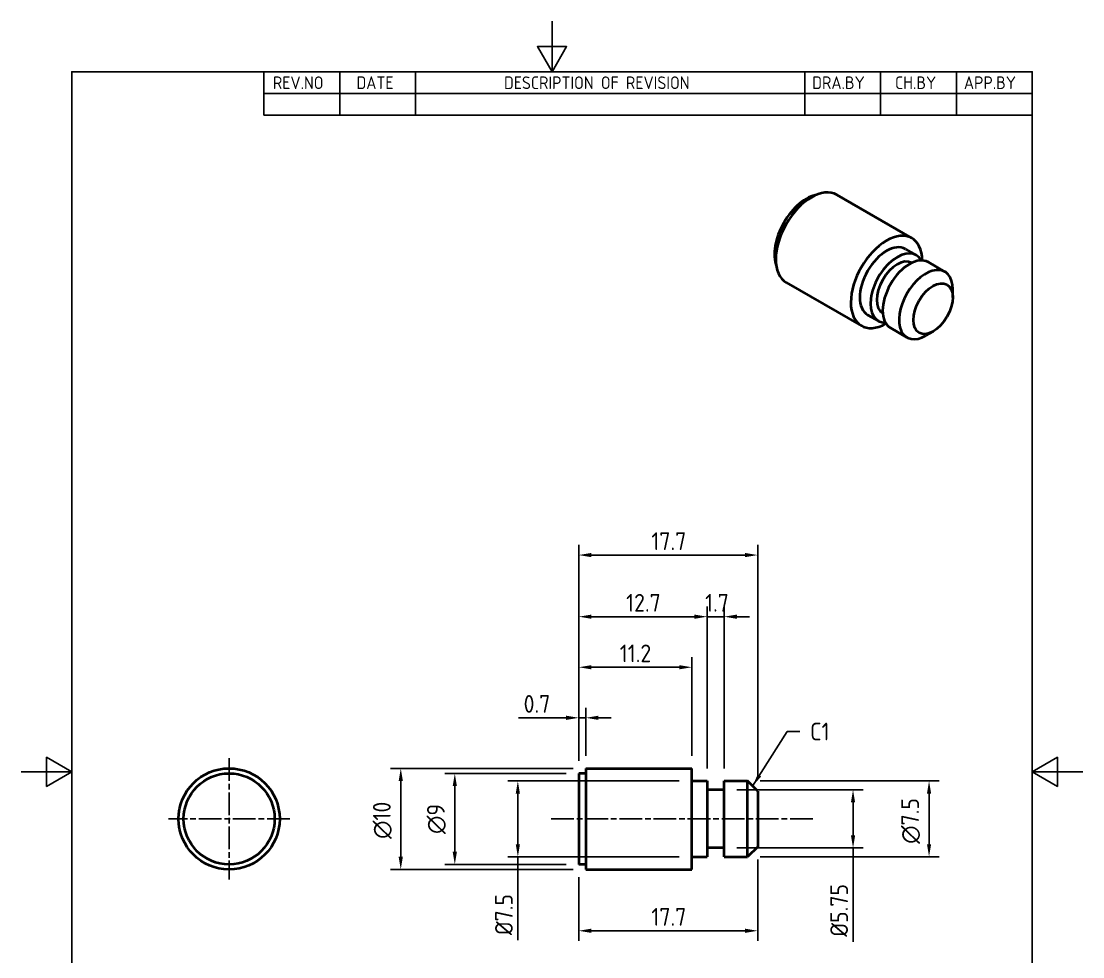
# Model space of a CAD drawing. Header units: millimetres. Extents: x 0 to 105, y 0 to 149.
# Drawn here: x 0 to 105, y 56 to 148.5 of the extents above; entities that cross this region are included whole.
import ezdxf

# ---------------------------------------------------------------- set-up
doc = ezdxf.new("R2010")
doc.units = ezdxf.units.MM
doc.header["$LTSCALE"] = 0.5
doc.linetypes.add('CHAIN', pattern=[0.35429999999999995, 0.2362, -0.0295, 0.0591, -0.0295])
doc.layers.get('0').update_dxf_attribs({"color": 3, "lineweight": 25})
for name, color, linetype, lineweight in [('가시적인 것(ISO)', 3, 'Continuous', 40), ('경계(ISO)', 7, 'Continuous', 25), ('기호(ISO)', 5, 'Continuous', 25), ('중심 표식(ISO)', 1, 'Continuous', 25), ('중심선(ISO)', 1, 'Continuous', 25), ('치수(ISO)', 2, 'Continuous', 25)]:
    doc.layers.add(name, color=color, linetype=linetype, lineweight=lineweight)
doc.styles.add('ISO Proportiona M2B', font='isocp.shx')
doc.styles.add('치수 텍스트_PSTEK_POSCO', font='isocp.shx')
doc.dimstyles.new('치수_PSTEK_POSCO', dxfattribs={"dimscale": 0.5, "dimtxt": 3.5, "dimasz": 2.5, "dimexe": 2, "dimexo": 2.5, "dimgap": 1, "dimtad": 1, "dimrnd": 1e-08, "dimdsep": 46, "dimtxsty": '치수 텍스트_PSTEK_POSCO', "dimcen": 0.09, "dimdle": 10, "dimclrd": 7, "dimclre": 7, "dimclrt": 2, "dimadec": 1, "dimazin": 2, "dimtfac": 1, "dimtmove": 0, "dimatfit": 3, "dimfxl": 0, "dimtolj": 1, "dimlwd": -1, "dimlwe": -1, "dimarcsym": 0})
doc.dimstyles.new('치수_PSTEK_POSCO$7', dxfattribs={"dimscale": 0.5, "dimtxt": 3.5, "dimasz": 2.5, "dimexe": 2, "dimexo": 2.5, "dimgap": 1, "dimtad": 1, "dimrnd": 1e-08, "dimdsep": 46, "dimtxsty": '치수 텍스트_PSTEK_POSCO', "dimcen": 0.09, "dimdle": 10, "dimclrd": 7, "dimclre": 7, "dimclrt": 2, "dimadec": 1, "dimazin": 2, "dimtfac": 1, "dimtmove": 0, "dimatfit": 3, "dimfxl": 0, "dimtolj": 1, "dimlwd": -1, "dimlwe": -1, "dimarcsym": 0})

# ---------------------------------------------------------------- blocks, each defined once
blk = doc.blocks.new('경계 Default Border')
at = {"layer": '경계(ISO)', "flags": 128}
for points in [[(105, 297.0000076293945), (105, 287.0000076293945), (102.1132469177246, 292.0000076293945), (107.8867530822754, 292.0000076293945), (105, 287.0000076293945)], [(10, 10), (10, 287.0000076293945), (200, 287.0000076293945), (200, 10), (10, 10)], [(0, 148.5000038146973), (10, 148.5000038146973), (5, 151.3867473602295), (5, 145.6132507324219), (10, 148.5000038146973)], [(210, 148.5000038146973), (200, 148.5000038146973), (205, 151.3867473602295), (205, 145.6132507324219), (200, 148.5000038146973)]]:
    blk.add_lwpolyline(points, dxfattribs=at)
blk = doc.blocks.new('리비전 내역')
at = {"layer": '기호(ISO)'}
for p, q in [((48.00000000000001, 287.0000076293945), (200, 287.0000076293945)), ((48.00000000000001, 287.0000076293945), (48.00000000000001, 282.7200076293945)), ((63.00000000000001, 287.0000076293945), (63.00000000000001, 282.7200076293945)), ((78, 287.0000076293945), (78, 282.7200076293945)), ((155, 287.0000076293945), (155, 282.7200076293945)), ((170, 287.0000076293945), (170, 282.7200076293945)), ((185, 287.0000076293945), (185, 282.7200076293945)), ((200, 287.0000076293945), (200, 282.7200076293945)), ((48.00000000000001, 282.7200076293945), (200, 282.7200076293945)), ((48.00000000000001, 282.7200076293945), (48.00000000000001, 278.4400076293945)), ((63.00000000000001, 282.7200076293945), (63.00000000000001, 278.4400076293945)), ((78, 282.7200076293945), (78, 278.4400076293945)), ((155, 282.7200076293945), (155, 278.4400076293945)), ((170, 282.7200076293945), (170, 278.4400076293945)), ((185, 282.7200076293945), (185, 278.4400076293945)), ((200, 282.7200076293945), (200, 278.4400076293945)), ((48.00000000000001, 278.4400076293945), (200, 278.4400076293945))]:
    blk.add_line(p, q, dxfattribs=at)
at = {"layer": '기호(ISO)', "color": 2, "char_height": 2.5, "attachment_point": 7, "style": 'ISO Proportiona M2B'}
for s, insert in [('REV.NO', (49.7871163682308, 283.5831900503393)), ('DATE', (66.31423177283666, 283.5831900503393)), ('DESCRIPTION OF REVISION', (95.50702043336295, 283.5831900503393)), ('DRA.BY', (156.4757339553203, 283.5831900503393)), ('CH.BY', (172.8642915086116, 283.5831900503393)), ('APP.BY', (186.4777339604403, 283.5831900503393))]:
    blk.add_mtext(s, dxfattribs=dict(at, insert=insert))
blk = doc.blocks.new('*D23')
at = {"layer": 'Defpoints', "color": 0, "transparency": 16777216}
for p in [(42.88555596969414, 74.10171294828528), (55.14409543846646, 74.10171294828528), (55.14409543846646, 65.10171294828528)]:
    blk.add_point(p, dxfattribs=at)
at = {"layer": '치수(ISO)', "color": 7, "transparency": 16777216}
for p, q in [((53.89409543846646, 74.10171294828528), (41.88555596969414, 74.10171294828528)), ((42.88555596969414, 66.35171294828528), (42.88555596969414, 72.85171294828528)), ((53.89409543846646, 65.10171294828528), (41.88555596969414, 65.10171294828528))]:
    blk.add_line(p, q, dxfattribs=at)
for points in [[(42.6772226363608, 72.85171294828528), (43.09388930302747, 72.85171294828528), (42.88555596969414, 74.10171294828528)], [(42.6772226363608, 66.35171294828528), (43.09388930302747, 66.35171294828528), (42.88555596969414, 65.10171294828528)]]:
    blk.add_solid(points, dxfattribs=at)
at = {"layer": '치수(ISO)', "color": 2, "transparency": 16777216, "insert": (41.06903169314059, 68.11192542207486), "char_height": 1.75, "attachment_point": 4, "rotation": 90, "style": '치수 텍스트_PSTEK_POSCO'}
blk.add_mtext('\\A1;\\fAIGDT|b0|i0;\\H1.7500;\\ln\\fisocp|b0|i0;\\H1.7500;9', dxfattribs=at)
blk = doc.blocks.new('*D24')
at = {"layer": 'Defpoints', "color": 0, "transparency": 16777216}
for p in [(71.84409543846645, 73.35171294828528), (71.84409543846645, 65.85171294828528), (89.79603595855616, 65.85171294828528)]:
    blk.add_point(p, dxfattribs=at)
at = {"layer": '치수(ISO)', "color": 7, "transparency": 16777216}
for p, q in [((73.09409543846645, 73.35171294828528), (90.79603595855616, 73.35171294828528)), ((89.79603595855616, 72.10171294828528), (89.79603595855616, 67.10171294828528)), ((73.09409543846645, 65.85171294828528), (90.79603595855616, 65.85171294828528))]:
    blk.add_line(p, q, dxfattribs=at)
for points in [[(89.58770262522283, 72.10171294828528), (90.00436929188949, 72.10171294828528), (89.79603595855616, 73.35171294828528)], [(89.58770262522283, 67.10171294828528), (90.00436929188949, 67.10171294828528), (89.79603595855616, 65.85171294828528)]]:
    blk.add_solid(points, dxfattribs=at)
at = {"layer": '치수(ISO)', "color": 2, "transparency": 16777216, "insert": (87.97951168200261, 67.13999627919752), "char_height": 1.75, "attachment_point": 4, "rotation": 90, "style": '치수 텍스트_PSTEK_POSCO'}
blk.add_mtext('\\A1;\\fAIGDT|b0|i0;\\H1.7500;\\ln\\fisocp|b0|i0;\\H1.7500;7.5', dxfattribs=at)
blk = doc.blocks.new('*D25')
at = {"layer": 'Defpoints', "color": 0, "transparency": 16777216}
for p in [(72.84409543846645, 66.85171294828528), (55.14409543846646, 65.10171294828528), (72.84409543846645, 58.53494298365651)]:
    blk.add_point(p, dxfattribs=at)
at = {"layer": '치수(ISO)', "color": 7, "transparency": 16777216}
for p, q in [((72.84409543846645, 65.60171294828528), (72.84409543846645, 57.53494298365651)), ((55.14409543846646, 63.85171294828528), (55.14409543846646, 57.53494298365651)), ((56.39409543846646, 58.53494298365651), (71.59409543846645, 58.53494298365651))]:
    blk.add_line(p, q, dxfattribs=at)
for points in [[(56.39409543846646, 58.74327631698984), (56.39409543846646, 58.32660965032317), (55.14409543846646, 58.53494298365651)], [(71.59409543846645, 58.74327631698984), (71.59409543846645, 58.32660965032317), (72.84409543846645, 58.53494298365651)]]:
    blk.add_solid(points, dxfattribs=at)
at = {"layer": '치수(ISO)', "color": 2, "transparency": 16777216, "insert": (62.33159543846645, 59.90994298365651), "char_height": 1.75, "attachment_point": 4, "style": '치수 텍스트_PSTEK_POSCO'}
blk.add_mtext('\\A1;17.7', dxfattribs=at)
blk = doc.blocks.new('*D26')
at = {"layer": 'Defpoints', "color": 0, "transparency": 16777216}
for p in [(66.34409543846645, 73.35171294828528), (49.12233049652556, 65.85171294828528), (66.34409543846645, 65.85171294828528)]:
    blk.add_point(p, dxfattribs=at)
at = {"layer": '치수(ISO)', "color": 7, "transparency": 16777216}
for p, q in [((65.09409543846645, 73.35171294828528), (48.12233049652556, 73.35171294828528)), ((49.12233049652556, 72.10171294828528), (49.12233049652556, 67.10171294828528)), ((65.09409543846645, 65.85171294828528), (48.12233049652556, 65.85171294828528)), ((49.12233049652556, 65.85171294828528), (49.12233049652556, 57.60037806381715))]:
    blk.add_line(p, q, dxfattribs=at)
for points in [[(48.91399716319222, 72.10171294828528), (49.33066382985889, 72.10171294828528), (49.12233049652556, 73.35171294828528)], [(48.91399716319222, 67.10171294828528), (49.33066382985889, 67.10171294828528), (49.12233049652556, 65.85171294828528)]]:
    blk.add_solid(points, dxfattribs=at)
at = {"layer": '치수(ISO)', "color": 2, "transparency": 16777216, "insert": (47.74733049652555, 58.10037806381716), "char_height": 1.75, "attachment_point": 4, "rotation": 90, "style": '치수 텍스트_PSTEK_POSCO'}
blk.add_mtext('\\A1;Ø7.5', dxfattribs=at)
blk = doc.blocks.new('*D27')
at = {"layer": 'Defpoints', "color": 0, "transparency": 16777216}
for p in [(55.84409543846646, 79.60171294828528), (55.84409543846646, 74.60171294828528), (55.14409543846646, 74.10171294828528)]:
    blk.add_point(p, dxfattribs=at)
at = {"layer": '치수(ISO)', "color": 7, "transparency": 16777216}
for p, q in [((55.14409543846646, 75.35171294828528), (55.14409543846646, 80.60171294828528)), ((55.84409543846646, 75.85171294828528), (55.84409543846646, 80.60171294828528)), ((53.89409543846646, 79.60171294828528), (49.19271748571055, 79.60171294828528)), ((55.84409543846646, 79.60171294828528), (55.14409543846646, 79.60171294828528)), ((57.09409543846646, 79.60171294828528), (58.34409543846646, 79.60171294828528))]:
    blk.add_line(p, q, dxfattribs=at)
for points in [[(53.89409543846646, 79.81004628161861), (53.89409543846646, 79.39337961495195), (55.14409543846646, 79.60171294828528)], [(57.09409543846646, 79.81004628161861), (57.09409543846646, 79.39337961495195), (55.84409543846646, 79.60171294828528)]]:
    blk.add_solid(points, dxfattribs=at)
at = {"layer": '치수(ISO)', "color": 2, "transparency": 16777216, "insert": (49.69271748571055, 80.97671294828528), "char_height": 1.75, "attachment_point": 4, "style": '치수 텍스트_PSTEK_POSCO'}
blk.add_mtext('\\A1;0.7', dxfattribs=at)
blk = doc.blocks.new('*D28')
at = {"layer": 'Defpoints', "color": 0, "transparency": 16777216}
for p in [(66.34409543846645, 84.60171294828528), (66.34409543846645, 74.60171294828528), (55.14409543846646, 74.10171294828528)]:
    blk.add_point(p, dxfattribs=at)
at = {"layer": '치수(ISO)', "color": 7, "transparency": 16777216}
for p, q in [((55.14409543846646, 75.35171294828528), (55.14409543846646, 85.60171294828528)), ((66.34409543846645, 75.85171294828528), (66.34409543846645, 85.60171294828528)), ((56.39409543846646, 84.60171294828528), (65.09409543846645, 84.60171294828528))]:
    blk.add_line(p, q, dxfattribs=at)
for points in [[(56.39409543846646, 84.81004628161861), (56.39409543846646, 84.39337961495195), (55.14409543846646, 84.60171294828528)], [(65.09409543846645, 84.81004628161861), (65.09409543846645, 84.39337961495195), (66.34409543846645, 84.60171294828528)]]:
    blk.add_solid(points, dxfattribs=at)
at = {"layer": '치수(ISO)', "color": 2, "transparency": 16777216, "insert": (59.2040437652381, 85.97688519237977), "char_height": 1.75, "attachment_point": 4, "style": '치수 텍스트_PSTEK_POSCO'}
blk.add_mtext('\\A1;11.2', dxfattribs=at)
blk = doc.blocks.new('*D29')
at = {"layer": 'Defpoints', "color": 0, "transparency": 16777216}
for p in [(67.84409543846647, 89.60171294828528), (55.14409543846646, 74.10171294828528), (67.84409543846647, 73.35171294828528)]:
    blk.add_point(p, dxfattribs=at)
at = {"layer": '치수(ISO)', "color": 7, "transparency": 16777216}
for p, q in [((55.14409543846646, 75.35171294828528), (55.14409543846646, 90.60171294828528)), ((67.84409543846647, 74.60171294828528), (67.84409543846647, 90.60171294828528)), ((56.39409543846646, 89.60171294828528), (66.59409543846647, 89.60171294828528))]:
    blk.add_line(p, q, dxfattribs=at)
for points in [[(56.39409543846646, 89.81004628161861), (56.39409543846646, 89.39337961495195), (55.14409543846646, 89.60171294828528)], [(66.59409543846647, 89.81004628161861), (66.59409543846647, 89.39337961495195), (67.84409543846647, 89.60171294828528)]]:
    blk.add_solid(points, dxfattribs=at)
at = {"layer": '치수(ISO)', "color": 2, "transparency": 16777216, "insert": (59.83159543846646, 90.97688519237977), "char_height": 1.75, "attachment_point": 4, "style": '치수 텍스트_PSTEK_POSCO'}
blk.add_mtext('\\A1;12.7', dxfattribs=at)
blk = doc.blocks.new('*D30')
at = {"layer": 'Defpoints', "color": 0, "transparency": 16777216}
for p in [(72.84409543846645, 95.69861308063886), (55.14409543846646, 74.10171294828528), (72.84409543846645, 72.3517129482853)]:
    blk.add_point(p, dxfattribs=at)
at = {"layer": '치수(ISO)', "color": 7, "transparency": 16777216}
for p, q in [((55.14409543846646, 75.35171294828528), (55.14409543846646, 96.69861308063886)), ((72.84409543846645, 73.6017129482853), (72.84409543846645, 96.69861308063886)), ((56.39409543846646, 95.69861308063886), (71.59409543846645, 95.69861308063886))]:
    blk.add_line(p, q, dxfattribs=at)
for points in [[(56.39409543846646, 95.9069464139722), (56.39409543846646, 95.49027974730554), (55.14409543846646, 95.69861308063886)], [(71.59409543846645, 95.9069464139722), (71.59409543846645, 95.49027974730554), (72.84409543846645, 95.69861308063886)]]:
    blk.add_solid(points, dxfattribs=at)
at = {"layer": '치수(ISO)', "color": 2, "transparency": 16777216, "insert": (62.33159543846645, 97.07361308063886), "char_height": 1.75, "attachment_point": 4, "style": '치수 텍스트_PSTEK_POSCO'}
blk.add_mtext('\\A1;17.7', dxfattribs=at)
blk = doc.blocks.new('*D31')
at = {"layer": 'Defpoints', "color": 0, "transparency": 16777216}
for p in [(69.54409543846646, 89.60171294828528), (67.84409543846647, 73.35171294828528), (69.54409543846646, 73.35171294828528)]:
    blk.add_point(p, dxfattribs=at)
at = {"layer": '치수(ISO)', "color": 7, "transparency": 16777216}
for p, q in [((67.84409543846647, 74.60171294828528), (67.84409543846647, 90.60171294828528)), ((69.54409543846646, 74.60171294828528), (69.54409543846646, 90.60171294828528)), ((66.59409543846647, 89.60171294828528), (65.34409543846647, 89.60171294828528)), ((67.84409543846647, 89.60171294828528), (69.54409543846646, 89.60171294828528)), ((70.79409543846646, 89.60171294828528), (72.04409543846646, 89.60171294828528))]:
    blk.add_line(p, q, dxfattribs=at)
for points in [[(66.59409543846647, 89.81004628161861), (66.59409543846647, 89.39337961495195), (67.84409543846647, 89.60171294828528)], [(70.79409543846646, 89.81004628161861), (70.79409543846646, 89.39337961495195), (69.54409543846646, 89.60171294828528)]]:
    blk.add_solid(points, dxfattribs=at)
at = {"layer": '치수(ISO)', "color": 2, "transparency": 16777216, "insert": (67.64409543846646, 90.97671294828528), "char_height": 1.75, "attachment_point": 4, "style": '치수 텍스트_PSTEK_POSCO'}
blk.add_mtext('\\A1;1.7', dxfattribs=at)
blk = doc.blocks.new('*D32')
at = {"layer": 'Defpoints', "color": 0, "transparency": 16777216}
for p in [(69.54409543846646, 72.4767129482853), (82.27629941985151, 72.4767129482853), (69.54409543846646, 66.7267129482853)]:
    blk.add_point(p, dxfattribs=at)
at = {"layer": '치수(ISO)', "color": 7, "transparency": 16777216}
for p, q in [((70.79409543846646, 72.4767129482853), (83.27629941985151, 72.4767129482853)), ((82.27629941985151, 71.2267129482853), (82.27629941985151, 67.9767129482853)), ((70.79409543846646, 66.7267129482853), (83.27629941985151, 66.7267129482853)), ((82.27629941985151, 66.7267129482853), (82.27629941985151, 57.44949642971574))]:
    blk.add_line(p, q, dxfattribs=at)
for points in [[(82.06796608651818, 71.2267129482853), (82.48463275318484, 71.2267129482853), (82.27629941985151, 72.4767129482853)], [(82.06796608651818, 67.9767129482853), (82.48463275318484, 67.9767129482853), (82.27629941985151, 66.7267129482853)]]:
    blk.add_solid(points, dxfattribs=at)
at = {"layer": '치수(ISO)', "color": 2, "transparency": 16777216, "insert": (80.9012994198515, 57.94949642971576), "char_height": 1.75, "attachment_point": 4, "rotation": 90, "style": '치수 텍스트_PSTEK_POSCO'}
blk.add_mtext('\\A1;Ø5.75', dxfattribs=at)
blk = doc.blocks.new('*D33')
at = {"layer": 'Defpoints', "color": 0, "transparency": 16777216}
for p in [(37.54055629265278, 74.60171294828528), (55.84409543846646, 74.60171294828528), (55.84409543846646, 64.60171294828528)]:
    blk.add_point(p, dxfattribs=at)
at = {"layer": '치수(ISO)', "color": 7, "transparency": 16777216}
for p, q in [((54.59409543846646, 74.60171294828528), (36.54055629265278, 74.60171294828528)), ((37.54055629265278, 65.85171294828528), (37.54055629265278, 73.35171294828528)), ((54.59409543846646, 64.60171294828528), (36.54055629265278, 64.60171294828528))]:
    blk.add_line(p, q, dxfattribs=at)
for points in [[(37.33222295931945, 73.35171294828528), (37.74888962598612, 73.35171294828528), (37.54055629265278, 74.60171294828528)], [(37.33222295931945, 65.85171294828528), (37.74888962598612, 65.85171294828528), (37.54055629265278, 64.60171294828528)]]:
    blk.add_solid(points, dxfattribs=at)
at = {"layer": '치수(ISO)', "color": 2, "transparency": 16777216, "insert": (35.72403201609924, 67.62596085063619), "char_height": 1.75, "attachment_point": 4, "rotation": 90, "style": '치수 텍스트_PSTEK_POSCO'}
blk.add_mtext('\\A1;\\fAIGDT|b0|i0;\\H1.7500;\\ln\\fisocp|b0|i0;\\H1.7500;10', dxfattribs=at)

msp = doc.modelspace()

# ---------------------------------------------------------------- linework, layer by layer
at = {"layer": '가시적인 것(ISO)'}
for p, q in [((80.66445971744899, 131.3225472839323), (88.08908091990885, 127.0469922891134)), ((87.46529065542862, 125.9637629939318), (88.5259508272086, 125.3529694232434)), ((89.7280323552259, 124.6607367097965), (91.35437795195521, 123.7241865680743)), ((75.67413760160717, 122.6567129224793), (83.09875880406705, 118.3811579276604)), ((92.1346575879639, 121.1870911816669), (92.13465758796369, 122.0014826092518)), ((83.72254906854727, 119.464387222842), (84.78320924032724, 118.8535936521536)), ((85.98529076834454, 118.1613609387067), (87.61163636507385, 117.2248107969845)), ((90.19763428181692, 117.8233958658762), (89.49326217049055, 117.4146253604463)), ((55.84409543846646, 74.60171294828528), (55.84409543846646, 64.60171294828528)), ((55.84409543846646, 74.60171294828528), (66.34409543846645, 74.60171294828528)), ((66.34409543846645, 64.60171294828528), (66.34409543846645, 74.60171294828528)), ((55.14409543846646, 74.10171294828528), (55.14409543846646, 65.10171294828528)), ((55.84409543846646, 74.10171294828528), (55.14409543846646, 74.10171294828528)), ((66.34409543846645, 73.35171294828528), (67.84409543846647, 73.35171294828528)), ((67.84409543846647, 73.35171294828528), (67.84409543846647, 65.85171294828528)), ((69.54409543846646, 72.4767129482853), (67.84409543846647, 72.4767129482853)), ((69.54409543846646, 65.85171294828528), (69.54409543846646, 73.35171294828528)), ((69.54409543846646, 73.35171294828528), (71.84409543846647, 73.35171294828528)), ((71.84409543846647, 65.85171294828528), (71.84409543846647, 73.35171294828528)), ((72.84409543846647, 72.3517129482853), (71.84409543846647, 73.35171294828528)), ((72.84409543846647, 72.3517129482853), (72.84409543846647, 66.85171294828528)), ((69.54409543846646, 66.7267129482853), (67.84409543846647, 66.7267129482853)), ((72.84409543846647, 66.8517129482853), (71.84409543846647, 65.85171294828528)), ((55.84409543846646, 65.10171294828528), (55.14409543846646, 65.10171294828528)), ((66.34409543846645, 65.85171294828528), (67.84409543846647, 65.85171294828528)), ((69.54409543846646, 65.85171294828528), (71.84409543846647, 65.85171294828528)), ((55.84409543846646, 64.60171294828528), (66.34409543846645, 64.60171294828528))]:
    msp.add_line(p, q, dxfattribs=at)
for centre, radius in [((20.5633275182041, 69.60171294828528), 5), ((20.5633275182039, 69.60171294828528), 4.5)]:
    msp.add_circle(centre, radius, dxfattribs=at)
for centre, major_axis, ratio, start_param, end_param in [((77.67432391269743, 127.2746671028604), (2.245644952129053, 3.899625462653727), 0.5780931159156393, 0.438281135261934, 2.703311518328697), ((78.1692986595281, 126.9896301032058), (-2.495161057920911, -4.332917180726515), 0.578093115915639, 3.141592653589794, 6.283185307179582), ((85.59391986198793, 122.7140751083869), (2.495161057920911, 4.332917180726514), 0.5780931159156392, 5.516391973363473, 10.19157129458549), ((85.59391986198793, 122.7140751083869), (-1.871370793440685, -3.249687885544888), 0.578093115915639, 3.141592653589793, 6.283185307179586), ((86.65458003376791, 122.1032815376985), (-1.871370793440684, -3.249687885544888), 0.578093115915639, 2.815929653872836, 6.608848306896546), ((86.65458003376791, 122.1032815376985), (-1.434717608304525, -2.491427378917745), 0.5780931159156392, 3.144429628620732, 6.280348332148658), ((87.85666156178523, 121.4110488242516), (1.871370793440685, 3.249687885544887), 0.578093115915639, 0, 3.141592653589793), ((89.48300715851452, 120.4744986825294), (1.871370793440684, 3.249687885544888), 0.578093115915639, 5.495853435359393, 10.21210983258956)]:
    msp.add_ellipse(centre, major_axis=major_axis, ratio=ratio, start_param=start_param, end_param=end_param, dxfattribs=at)
msp.add_ellipse((90.19011393970118, 120.0673029687371), major_axis=(1.372338581856502, 2.383104449399584), ratio=0.5780931159156392, dxfattribs=at)
at = {"layer": '중심 표식(ISO)', "linetype": 'CHAIN', "ltscale": 19.05165100097656}
for p, q in [((20.5633275182041, 75.60171294828528), (20.5633275182041, 63.60171294828529)), ((26.56332751820411, 69.60171294828528), (14.5633275182041, 69.60171294828528))]:
    msp.add_line(p, q, dxfattribs=at)
at = {"layer": '중심선(ISO)', "linetype": 'CHAIN', "ltscale": 19.05165100097656}
msp.add_line((52.41899493392357, 69.60171294828528), (78.53206224537568, 69.60171294828528), dxfattribs=at)

# ---------------------------------------------------------------- block references
at = {"xscale": 0.5, "yscale": 0.5, "zscale": 0.5}
msp.add_blockref('경계 Default Border', (0, 0), dxfattribs=at)
at = {"layer": '기호(ISO)', "xscale": 0.5, "yscale": 0.5, "zscale": 0.5}
msp.add_blockref('리비전 내역', (0, 0), dxfattribs=at)

# ---------------------------------------------------------------- texts
at = {"layer": '기호(ISO)', "color": 2, "insert": (78.02715101299408, 78.24337848857093), "char_height": 1.749999970197678, "attachment_point": 4, "style": '치수 텍스트_PSTEK_POSCO'}
msp.add_mtext('{C1}', dxfattribs=at)

# ---------------------------------------------------------------- dimensions: what is measured, and where the dimension line sits
at = {"layer": '치수(ISO)', "color": 7}
for base, p2, override, picture, middle in [((72.84409543846645, 95.69861308063886), (72.84409543846645, 72.3517129482853), {"dimdec": 2, "dimtp": 0, "dimtm": -0, "dimtdec": 2, "dimtofl": 0, "dimatfit": 1}, '*D30', (63.99409543846645, 95.69861308063886)), ((67.84409543846647, 89.60171294828528), (67.84409543846647, 73.35171294828528), {"dimdec": 2, "dimtp": 0, "dimtm": -0, "dimtdec": 2, "dimtofl": 0, "dimatfit": 1}, '*D29', (61.49409543846646, 89.60171294828528)), ((66.34409543846645, 84.60171294828528), (66.34409543846645, 74.60171294828528), {"dimdec": 2, "dimtp": 0, "dimtm": -0, "dimtdec": 2, "dimtofl": 0, "dimatfit": 1}, '*D28', (60.74409543846645, 84.60171294828528)), ((55.84409543846646, 79.60171294828528), (55.84409543846646, 74.60171294828528), {"dimdec": 2, "dimtp": 0, "dimtm": -0, "dimtdec": 2, "dimtofl": 1, "dimatfit": 1}, '*D27', (50.91840646208851, 79.60171294828528))]:
    dim = msp.add_linear_dim(base=base, p1=(55.14409543846646, 74.10171294828528), p2=p2, angle=180, dimstyle='치수_PSTEK_POSCO', override=override, dxfattribs=at)
    dim.commit()
    dim.dimension.update_dxf_attribs({"geometry": picture, "text_midpoint": middle, "dimtype": 160})
for base, p1, p2, override, picture, middle in [((69.54409543846646, 89.60171294828528), (67.84409543846647, 73.35171294828528), (69.54409543846646, 73.35171294828528), {"dimdec": 2, "dimtp": 0, "dimtm": -0, "dimtdec": 2, "dimtofl": 1, "dimatfit": 1}, '*D31', (68.69409543846646, 89.60171294828528)), ((72.84409543846645, 58.53494298365651), (55.14409543846646, 65.10171294828528), (72.84409543846645, 66.85171294828528), {"dimdec": 2, "dimtp": 0, "dimtm": -0, "dimtdec": 2, "dimtofl": 0, "dimatfit": 1}, '*D25', (63.99409543846645, 58.53494298365651))]:
    dim = msp.add_linear_dim(base=base, p1=p1, p2=p2, dimstyle='치수_PSTEK_POSCO', override=override, dxfattribs=at)
    dim.commit()
    dim.dimension.update_dxf_attribs({"geometry": picture, "text_midpoint": middle, "dimtype": 160})
for base, p1, p2, angle, text, override, picture, middle in [((37.54055629265278, 74.60171294828528), (55.84409543846646, 64.60171294828528), (55.84409543846646, 74.60171294828528), 90, '\\fAIGDT|b0|i0;\\H1.7500;\\ln\\fisocp|b0|i0;\\H1.7500;<>', {"dimdec": 2, "dimtp": 0, "dimtm": -0, "dimtdec": 2, "dimtofl": 0, "dimatfit": 1}, '*D33', (37.54055629265277, 69.60171294828528)), ((42.88555596969414, 74.10171294828528), (55.14409543846646, 65.10171294828528), (55.14409543846646, 74.10171294828528), 90, '\\fAIGDT|b0|i0;\\H1.7500;\\ln\\fisocp|b0|i0;\\H1.7500;<>', {"dimdec": 2, "dimtp": 0, "dimtm": -0, "dimtdec": 2, "dimtofl": 0, "dimatfit": 1}, '*D23', (42.88555596969413, 69.60171294828528)), ((49.12233049652556, 65.85171294828528), (66.34409543846645, 73.35171294828528), (66.34409543846645, 65.85171294828528), 270, 'Ø<>', {"dimdec": 2, "dimtp": 0, "dimtm": -0, "dimtdec": 2, "dimtofl": 0, "dimatfit": 2}, '*D26', (49.12233049652555, 60.10537175052481)), ((82.27629941985151, 72.4767129482853), (69.54409543846646, 66.7267129482853), (69.54409543846646, 72.4767129482853), 90, 'Ø<>', {"dimdec": 2, "dimtp": 0, "dimtm": -0, "dimtdec": 2, "dimtofl": 0, "dimatfit": 2}, '*D32', (82.2762994198515, 60.5669901164234)), ((89.79603595855616, 65.85171294828528), (71.84409543846645, 73.35171294828528), (71.84409543846645, 65.85171294828528), 90, '\\fAIGDT|b0|i0;\\H1.7500;\\ln\\fisocp|b0|i0;\\H1.7500;<>', {"dimdec": 2, "dimtp": 0, "dimtm": -0, "dimtdec": 2, "dimtofl": 0, "dimatfit": 1}, '*D24', (89.79603595855615, 69.60171294828528))]:
    dim = msp.add_linear_dim(base=base, p1=p1, p2=p2, angle=angle, text=text, dimstyle='치수_PSTEK_POSCO', override=override, dxfattribs=at)
    dim.commit()
    dim.dimension.update_dxf_attribs({"geometry": picture, "text_midpoint": middle, "dimtype": 160})

# ---------------------------------------------------------------- leaders
at = {"layer": '기호(ISO)', "color": 7, "annotation_type": 0, "has_hookline": 1, "hookline_direction": 0, "text_width": 1.656548266881354}
msp.add_leader([(72.34409543846645, 72.85171294828528), (75.77715101299408, 78.24337848857093), (77.02715101299408, 78.24337848857093)], dimstyle='치수_PSTEK_POSCO$7', override={"dimtad": 0}, dxfattribs=at)

doc.saveas('drawing.dxf')
